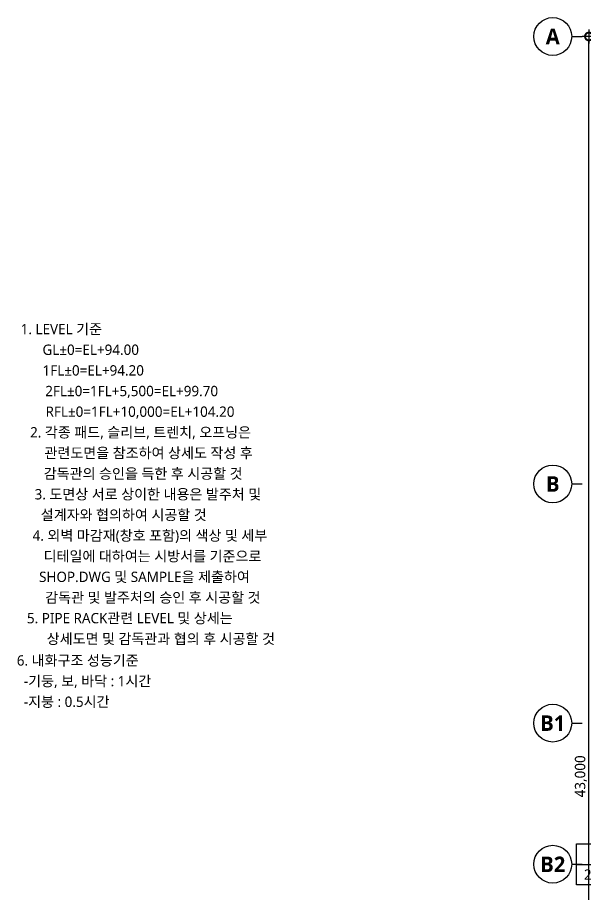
# Model space of a CAD drawing. Header units: millimetres. Extents: x 6046 to 249480, y 2179 to 57100.
# Drawn here: x 157932 to 174432, y 26330 to 51812 of the extents above; entities that cross this region are included whole.
import ezdxf
from ezdxf.enums import TextEntityAlignment as Align

# ---------------------------------------------------------------- set-up
doc = ezdxf.new("R2010")
doc.units = ezdxf.units.MM
doc.header["$LTSCALE"] = 100
doc.layers.get('DEFPOINTS').update_dxf_attribs({"color": 137})
for name, color, linetype in [('3TXT', 3, 'Continuous'), ('DIM', 7, 'Continuous'), ('SYM-BUB', 3, 'Continuous'), ('TEXT-NOTE', 6, 'Continuous')]:
    doc.layers.add(name, color=color, linetype=linetype)
doc.styles.add('스타일1', font='malgun.ttf')
doc.styles.add('스타일2', font='malgunbd.ttf')
doc.dimstyles.new('GAUN-100', dxfattribs={"dimscale": 100, "dimtxt": 3, "dimasz": 1, "dimexe": 1, "dimexo": 1, "dimgap": 0.5, "dimtad": 1, "dimdec": 0, "dimzin": 1, "dimdsep": 46, "dimlunit": 6, "dimtxsty": '스타일1', "dimblk": 'GAUN-DOT', "dimcen": -2, "dimdle": 2, "dimclrd": 256, "dimclre": 256, "dimclrt": 3, "dimadec": 0, "dimazin": 0, "dimtfac": 1, "dimtdec": 0, "dimtix": 1, "dimtmove": 2, "dimatfit": 3, "dimldrblk": 'DOTSMALL', "dimfxl": 1, "dimtolj": 1, "dimtzin": 1, "dimarcsym": 0})

# ---------------------------------------------------------------- blocks, each defined once
blk = doc.blocks.new('GAUN-DOT')
at = {"linetype": 'ByBlock'}
for p, q in [((2, 0), (-2, 0)), ((0, -2), (0, 2))]:
    blk.add_line(p, q, dxfattribs=at)
at = {"const_width": 2.25}
blk.add_lwpolyline([(0, 0.28125, 1), (0, -0.28125, 1)], format="xyb", close=True, dxfattribs=at)
blk = doc.blocks.new('*D39')
at = {"layer": 'DEFPOINTS', "color": 0, "transparency": 16777216}
for p in [(174532, 51262), (177232, 51262), (177232, 8262)]:
    blk.add_point(p, dxfattribs=at)
at = {"layer": 'DIM', "lineweight": -2, "transparency": 16777216}
for p, q in [((177132, 51262), (174432, 51262)), ((174532, 8362), (174532, 51162)), ((177132, 8262), (174432, 8262))]:
    blk.add_line(p, q, dxfattribs=at)
at = {"layer": 'DIM', "lineweight": -2, "transparency": 16777216, "xscale": 100, "yscale": 100, "zscale": 100}
for p, rotation in [((174532, 51262), 90), ((174532, 8262), 270)]:
    blk.add_blockref('GAUN-DOT', p, dxfattribs=dict(at, rotation=rotation))
at = {"layer": 'DIM', "color": 3, "transparency": 16777216, "insert": (174302, 29762), "char_height": 300, "attachment_point": 5, "rotation": 90, "style": '스타일1'}
blk.add_mtext('\\A1;43,000', dxfattribs=at)
blk = doc.blocks.new('_DotSmall')
at = {"color": 0, "linetype": 'ByBlock', "const_width": 0.5}
blk.add_lwpolyline([(-0.0625, 0, 1), (0.0625, 0, 1)], format="xyb", close=True, dxfattribs=at)
blk = doc.blocks.new('NEW_BUB')
at = {"layer": 'SYM-BUB', "color": 6}
blk.add_line((0, 3), (0, 0), dxfattribs=at)
blk.add_circle((0, 8.5), 5.5, dxfattribs=at)
at = {"layer": 'SYM-BUB', "color": 3, "style": '스타일2'}
blk.add_attdef('X', text='', height=4.5, dxfattribs=at).set_placement((0, 8.5), align=Align.MIDDLE)
blk = doc.blocks.new('room')
at = {"layer": 'TEXT-NOTE'}
for p, q in [((0, 0), (0, 12)), ((0, 12), (27, 12)), ((27, 12), (27, 0)), ((0, 6), (27, 6)), ((12, 0), (12, 6)), ((27, 0), (0, 0))]:
    blk.add_line(p, q, dxfattribs=at)
at = {"layer": 'TEXT-NOTE', "color": 3, "style": '스타일1'}
for tag, p in [('실명', (13.5, 9.28)), ('101', (5.53, 3.02)), ('2400', (19.5, 3))]:
    blk.add_attdef(tag, text='', height=3, dxfattribs=at).set_placement(p, align=Align.MIDDLE)

msp = doc.modelspace()

# ---------------------------------------------------------------- block references
at = {"layer": 'SYM-BUB'}
ref = msp.add_blockref('NEW_BUB', (174332, 51262.2), dxfattribs=dict(at, xscale=100, yscale=100, zscale=100, rotation=90))
ref.add_attrib('X', 'A', dxfattribs={"color": 3, "height": 450, "style": '스타일2'}).set_placement((173482, 51262.2), align=Align.MIDDLE)
ref = msp.add_blockref('NEW_BUB', (174332, 38259.1), dxfattribs=dict(at, xscale=100, yscale=100, zscale=100, rotation=90))
ref.add_attrib('X', 'B', dxfattribs={"color": 3, "height": 450, "style": '스타일2'}).set_placement((173482, 38259.1), align=Align.MIDDLE)
ref = msp.add_blockref('NEW_BUB', (174332, 31309.1), dxfattribs=dict(at, xscale=100, yscale=100, zscale=100, rotation=90))
ref.add_attrib('X', 'B1', dxfattribs={"color": 3, "height": 450, "style": '스타일2'}).set_placement((173482, 31309.1), align=Align.MIDDLE)
ref = msp.add_blockref('NEW_BUB', (174332, 27209.1), dxfattribs=dict(at, xscale=100, yscale=100, zscale=100, rotation=90))
ref.add_attrib('X', 'B2', dxfattribs={"color": 3, "height": 450, "style": '스타일2'}).set_placement((173482, 27209.1), align=Align.MIDDLE)
at = {"layer": 'TEXT-NOTE'}
ref = msp.add_blockref('room', (174170.2, 26605.4), dxfattribs=dict(at, xscale=100, yscale=100, zscale=100))
ref.add_attrib('2400', '2,700', dxfattribs={"color": 3, "height": 300, "style": '스타일1'}).set_placement((176120.2, 26905.4), align=Align.MIDDLE_CENTER)
ref.add_attrib('101', '213', dxfattribs={"color": 3, "height": 300, "style": '스타일1'}).set_placement((174722.8, 26907.2), align=Align.MIDDLE)
ref.add_attrib('실명', '여자화장실', dxfattribs={"color": 3, "height": 300, "style": '스타일1'}).set_placement((175520.2, 27533.6), align=Align.MIDDLE)

# ---------------------------------------------------------------- texts
at = {"layer": '3TXT', "style": '스타일1'}
for s, p in [('1. LEVEL 기준', (159205.3, 42759.5)), ('   GL±0=EL+94.00', (159906.2, 42159.5)), ('   1FL±0=EL+94.20', (159978.8, 41559.5)), ('   2FL±0=1FL+5,500=EL+99.70', (161095.8, 40959.5)), ('   RFL±0=1FL+10,000=EL+104.20', (161338, 40359.5)), ('2. 각종 패드, 슬리브, 트렌치, 오프닝은', (161506.6, 39759.5)), ('   관련도면을 참조하여 상세도 작성 후 ', (161637.9, 39159.5)), ('   감독관의 승인을 득한 후 시공할 것', (161429.2, 38559.5)), ('3. 도면상 서로 상이한 내용은 발주처 및   ', (161871.9, 37959.5)), ('   설계자와 협의하여 시공할 것', (160865.1, 37359.5)), ('4. 외벽 마감재(창호 포함)의 색상 및 세부', (161778.9, 36759.5)), ('   디테일에 대하여는 시방서를 기준으로', (161699.9, 36159.5)), ('   SHOP.DWG 및 SAMPLE을 제출하여', (161468, 35559.5)), ('   감독관 및 발주처의 승인 후 시공할 것', (161711.3, 34959.5)), ('5. PIPE RACK관련 LEVEL 및 상세는 ', (161244.9, 34359.5)), ('   상세도면 및 감독관과 협의 후 시공할 것 ', (161993.3, 33759.5))]:
    msp.add_text(s, height=300, dxfattribs=at).set_placement(p, align=Align.MIDDLE_CENTER)
for s, p in [('6. 내화구조 성능기준', (157910.3, 33130.6)), ('  -기둥, 보, 바닥 : 1시간', (157910.3, 32530.6)), ('  -지붕 : 0.5시간', (157910.3, 31930.6))]:
    msp.add_text(s, height=300, dxfattribs=at).set_placement(p, align=Align.MIDDLE_LEFT)

# ---------------------------------------------------------------- dimensions: what is measured, and where the dimension line sits
at = {"layer": 'DIM'}
dim = msp.add_linear_dim(base=(174532, 51262.2), p1=(177232, 8262.2), p2=(177232, 51262.2), angle=270, dimstyle='GAUN-100', dxfattribs=at)
dim.commit()
dim.dimension.update_dxf_attribs({"geometry": '*D39', "text_midpoint": (174301.9, 29762.2)})

doc.saveas('drawing.dxf')
